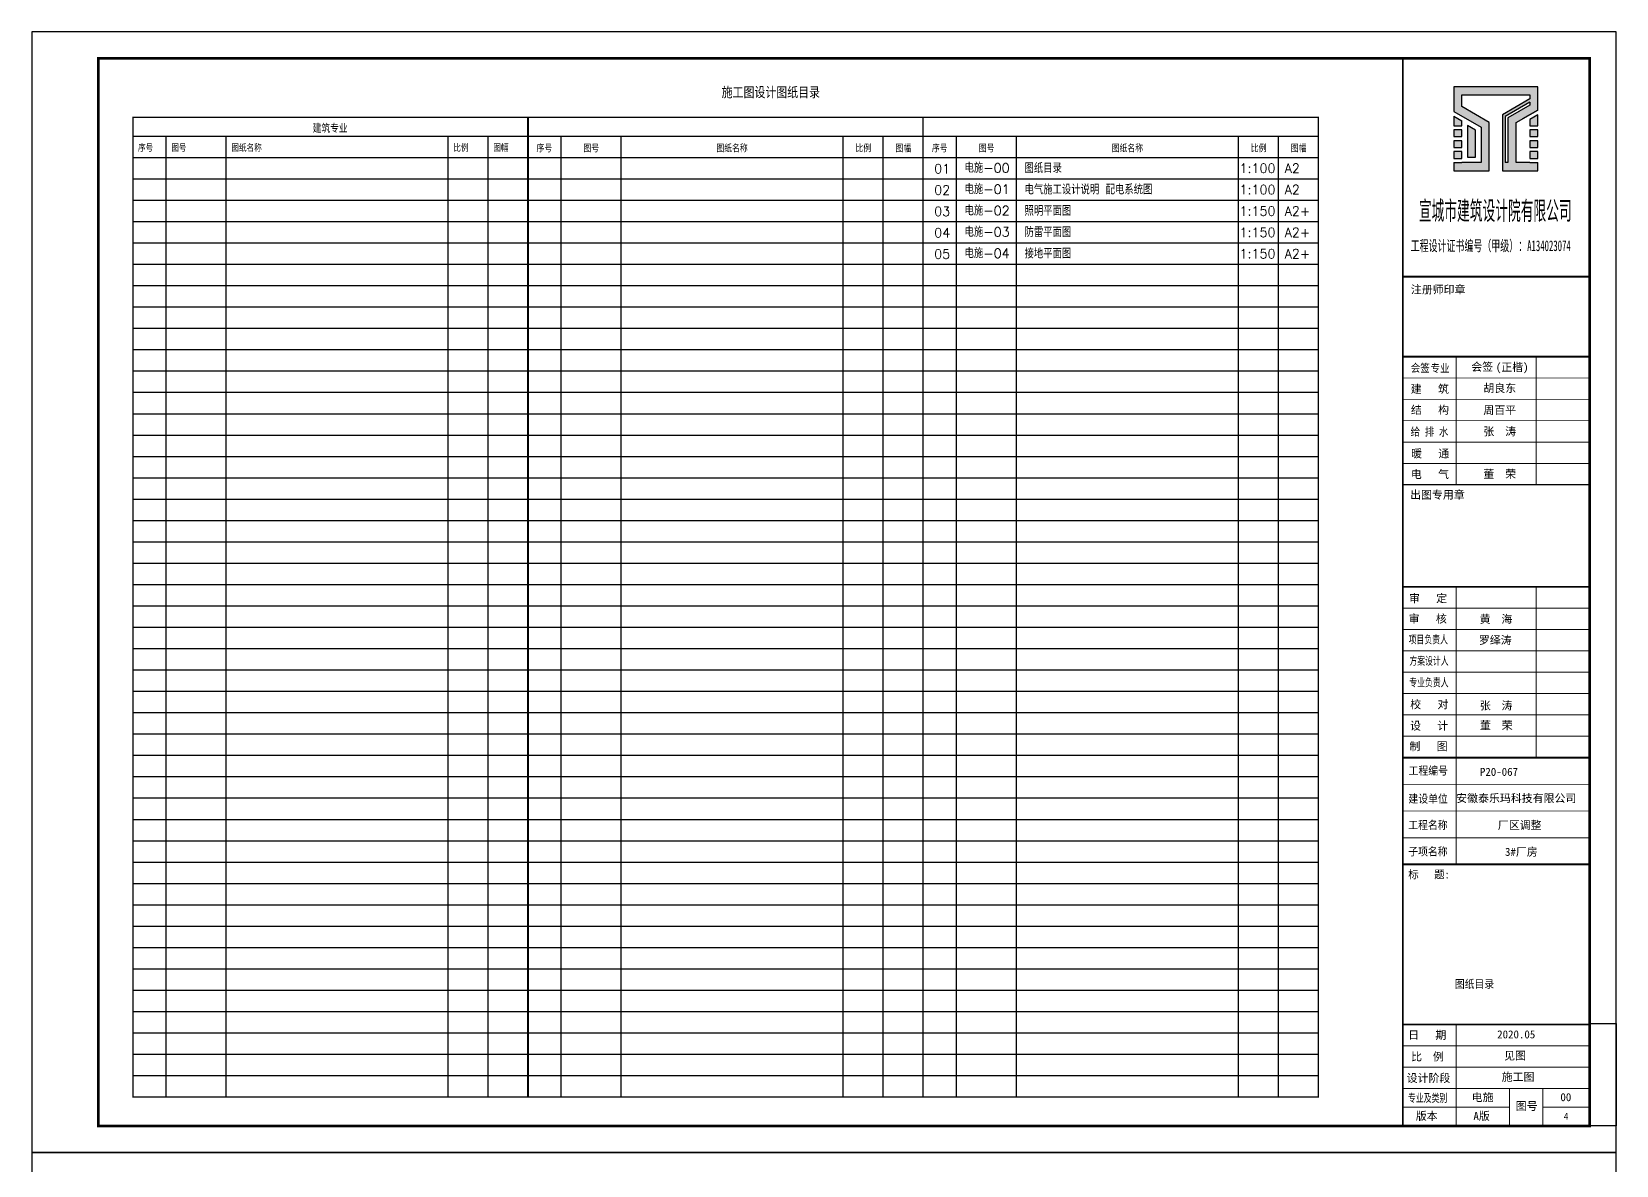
# Model space of a CAD drawing. Extents: x 524855 to 963750, y -788556 to -453694.
# Drawn here: x 586082 to 645482, y -568041 to -525566 of the extents above; entities that cross this region are included whole.
import ezdxf
from ezdxf.enums import TextEntityAlignment as Align

# ---------------------------------------------------------------- set-up
doc = ezdxf.new("R2010")
doc.units = 0
doc.header["$LTSCALE"] = 1000
doc.header["$MEASUREMENT"] = 0
doc.layers.get('0').update_dxf_attribs({"color": 8})
for name, color, linetype in [('BZ_标准图框', 8, 'Continuous'), ('E-BZ', 4, 'Continuous'), ('PUB_TAB', 8, 'Continuous'), ('PUB_TEXT', 8, 'Continuous'), ('PUB_TITLE', 8, 'Continuous'), ('TK(图框线)', 8, 'Continuous')]:
    doc.layers.add(name, color=color, linetype=linetype)
doc.layers.add('VHSoft_barcode', color=8, linetype='Continuous', plot=False)
doc.styles.add('-宋体', font='', dxfattribs={"width": 0.8})
doc.styles.add('_TCH_DIM', font='SIMPLEX', dxfattribs={"bigfont": 'GBCBIG'})
doc.styles.add('HT', font='simhei.ttf')
doc.styles.add('宋体', font='')
doc.styles.add('黑体', font='')
doc.styles.get('-宋体').set_extended_font_data('SimSun')
doc.styles.get('宋体').set_extended_font_data('SimSun')
doc.styles.get('黑体').set_extended_font_data('Microsoft YaHei')

# ---------------------------------------------------------------- blocks, each defined once
blk = doc.blocks.new('TQQQQQQQQ')
h = blk.add_hatch(color=256)
h.paths.add_polyline_path([(741343, -720757), (741343, -716030), (739954, -716030), (739067, -717566), (737077, -717566), (737077, -716491), (737077, -716030), (736616, -716030), (736616, -718027), (739333, -718027), (740220, -716491), (740882, -716491), (740882, -720296), (740652, -720296), (739765, -718760), (736616, -718760), (736616, -720757), (737077, -720757), (737077, -720296), (737077, -719528), (739322, -719528), (740031, -720757)])
h.paths.add_polyline_path([(740297, -720296), (739588, -719067), (737077, -719067), (737077, -718913), (739676, -718913), (740474, -720296)], flags=16)
h = blk.add_hatch(color=256)
h.paths.add_polyline_path([(739765, -720757), (739499, -720296), (739151, -720296), (739151, -720757)])
h.paths.add_polyline_path([(738920, -720296), (738536, -720296), (738536, -720757), (738920, -720757)])
h.paths.add_polyline_path([(738306, -720296), (737922, -720296), (737922, -720757), (738306, -720757)])
h.paths.add_polyline_path([(737307, -720757), (737691, -720757), (737691, -720296), (737307, -720296)])
h.paths.add_polyline_path([(738890, -717259), (739156, -716798), (737384, -716798), (737384, -717259)])
h.paths.add_polyline_path([(739688, -716030), (739151, -716030), (739151, -716491), (739422, -716491)])
h.paths.add_polyline_path([(738920, -716030), (738536, -716030), (738536, -716491), (738920, -716491)])
h.paths.add_polyline_path([(737922, -716491), (738306, -716491), (738306, -716030), (737922, -716030)])
h.paths.add_polyline_path([(737691, -716491), (737691, -716030), (737307, -716030), (737307, -716491)])
for points in [[(737077, -716030), (736616, -716030), (736616, -718027), (739333, -718027), (740220, -716491), (740882, -716491), (740882, -720296), (740652, -720296), (739765, -718760), (736616, -718760), (736616, -720757), (737077, -720757)], [(737077, -716030), (737077, -716491)], [(737077, -719528), (739322, -719528), (740031, -720757), (741343, -720757), (741343, -716030), (739954, -716030), (739067, -717566), (737077, -717566), (737077, -716491)], [(739688, -716030), (739151, -716030), (739151, -716491), (739422, -716491)], [(739688, -716030), (739422, -716491)], [(740474, -720296), (739676, -718913), (737077, -718913)], [(737077, -719067), (737077, -718913)], [(740297, -720296), (739588, -719067), (737077, -719067)], [(737077, -720296), (737077, -719528)], [(740031, -720757), (739537, -719902)], [(737077, -720296), (737077, -720757)], [(739499, -720296), (739151, -720296), (739151, -720757), (739765, -720757)], [(739765, -720757), (739499, -720296)], [(740474, -720296), (740297, -720296)]]:
    blk.add_lwpolyline(points)
for points in [[(737691, -716030), (737307, -716030), (737307, -716491), (737691, -716491)], [(738306, -716030), (737922, -716030), (737922, -716491), (738306, -716491)], [(738920, -716030), (738536, -716030), (738536, -716491), (738920, -716491)], [(738890, -717259), (739156, -716798), (737384, -716798), (737384, -717259)], [(737691, -720296), (737307, -720296), (737307, -720757), (737691, -720757)], [(738306, -720296), (737922, -720296), (737922, -720757), (738306, -720757)], [(738920, -720296), (738536, -720296), (738536, -720757), (738920, -720757)]]:
    blk.add_lwpolyline(points, close=True)
at = {"layer": 'BZ_标准图框'}
for points, const_width in [([(682932, -713168), (742932, -713168)], 105), ([(683982, -713168), (683982, -719168)], 52.5), ([(685032, -713168), (685032, -723668)], 52.5), ([(685032, -713168), (685032, -723668)], 52.5), ([(686232, -713168), (686232, -723668)], 52.5), ([(687432, -713168), (687432, -723668)], 52.5), ([(688632, -713168), (688632, -723668)], 105), ([(697632, -713168), (697632, -723668)], 105), ([(699132, -713168), (699132, -723668)], 52.5), ([(700632, -713168), (700632, -723668)], 52.5), ([(702132, -713168), (702132, -723668)], 52.5), ([(703632, -713168), (703632, -723668)], 105), ([(704832, -713168), (704832, -723668)], 52.5), ([(704832, -713168), (704832, -723668)], 52.5), ([(706032, -713168), (706032, -723668)], 52.5), ([(707232, -713168), (707232, -723668)], 52.5), ([(708432, -713168), (708432, -723668)], 52.5), ([(709632, -713168), (709632, -723668)], 52.5), ([(710832, -713168), (710832, -723668)], 52.5), ([(712032, -713168), (712032, -723668)], 52.5), ([(713232, -713168), (713232, -723668)], 105), ([(718970, -723668), (718970, -713168)], 75), ([(720170, -723668), (720170, -713168)], 52.5), ([(721370, -723668), (721370, -713168)], 52.5), ([(722570, -723668), (722570, -713168)], 52.5), ([(723770, -723668), (723770, -713168)], 52.5), ([(724970, -723668), (724970, -713168)], 52.5), ([(726170, -713168), (726170, -723668)], 105), ([(730667, -713216), (730667, -723716)], 105), ([(682932, -716168), (685032, -716168)], 52.5), ([(685032, -716168), (688632, -716168)], 52.5), ([(697632, -716168), (713232, -716168)], 52.5), ([(726170, -716168), (718970, -716168)], 52.5), ([(682932, -719168), (685032, -719168)], 52.5), ([(703631, -720668), (713232, -720668)], 52.5), ([(726170, -720668), (718970, -720668)], 52.5), ([(682932, -721043), (685032, -721043)], 52.5), ([(683982, -721043), (683982, -723668)], 52.5)]:
    blk.add_lwpolyline(points, dxfattribs=dict(at, const_width=const_width))
at = {"layer": 'VHSoft_barcode'}
blk.add_lwpolyline([(682932, -723668), (688682, -723668), (688682, -725168), (682932, -725168)], close=True, dxfattribs=at)
at = {"layer": 'BZ_标准图框', "style": 'HT'}
for s, height, width, p in [('专业及类别', 450, 0.7, (684279, -713457)), ('标   题:', 450, 0.95, (696841, -713471)), ('子项名称', 450, 0.9, (698129, -713470)), ('工程名称', 450, 0.9, (699616, -713470)), ('建设单位', 450, 0.9, (701095, -713480)), ('工程编号', 450, 0.9, (702675, -713491)), ('专业负责人', 450, 0.7, (707635, -713530)), ('方案设计人', 450, 0.7, (708844, -713532)), ('项目负责人', 450, 0.7, (710049, -713492)), ('给 排 水', 450, 0.85, (721722, -713602)), ('会签', 450, 0.85, (725308, -713609)), ('工程设计证书编号（甲级）：A134023074', 600, 0.6, (732104, -713605)), ('专业', 450, 0.85, (725295, -714723))]:
    blk.add_text(s, height=height, rotation=270, dxfattribs=dict(at, width=width)).set_placement(p)
for s, p in [('设计阶段', (685398, -713380)), ('比  例', (686602, -713632)), ('日   期', (687817, -713464)), ('制   图', (704043, -713536)), ('设   计', (705197, -713570)), ('校   对', (706399, -713579)), ('审   核', (711213, -713490)), ('审   定', (712361, -713510)), ('出图专用章', (718182, -713575)), ('暖   通', (720498, -713629)), ('结   构', (722949, -713616)), ('建   筑', (724126, -713609)), ('注册师印章', (729715, -713619)), ('版本 ', (683268, -713892)), ('电   气', (719336, -713614)), ('会签', (725369, -717012)), ('(正楷)', (725355, -718393)), ('图号', (683825, -719514))]:
    blk.add_text(s, height=450, rotation=270, dxfattribs=at).set_placement(p)
at = {"layer": 'BZ_标准图框', "style": 'HT', "width": 0.5}
blk.add_text('宣城市建筑设计院有限公司', height=1050, rotation=270, dxfattribs=at).set_placement((733854, -718361), align=Align.CENTER)
at = {"layer": 'TK(图框线)'}
for s, style, p in [('安徽泰乐玛科技有限公司', 'HT', (701123, -716168)), ('A版', 'HT', (683266, -717134)), ('电施', 'HT', (684317, -717035)), ('P20-067', '宋体', (702609, -717498)), ('董  荣', 'HT', (705222, -717498)), ('张  涛', 'HT', (706332, -717489)), ('罗绎涛', 'HT', (710012, -717439)), ('黄  海', 'HT', (711192, -717482)), ('董  荣', 'HT', (719347, -717693)), ('张  涛', 'HT', (721739, -717693)), ('周百平', 'HT', (722935, -717693)), ('胡良东', 'HT', (724171, -717693)), ('施工图', 'HT', (685464, -718724)), ('见图', 'HT', (686653, -718862)), ('2020.05', 'HT', (687853, -718469)), ('3#厂房', 'HT', (698113, -718909)), ('厂区调整', 'HT', (699613, -718508))]:
    blk.add_text(s, height=450, rotation=270, dxfattribs=dict(at, style=style)).set_placement(p)
at = {"layer": 'TK(图框线)', "style": '-宋体'}
blk.add_text('4', height=375, rotation=270, dxfattribs=at).set_placement((683286, -722344), align=Align.CENTER)

msp = doc.modelspace()

# ---------------------------------------------------------------- linework, layer by layer
at = {"layer": 'E-BZ', "linetype": 'ByBlock'}
msp.add_lwpolyline([(586082, -609566), (645482, -609566), (645482, -567566), (586082, -567566)], close=True, dxfattribs=at)
at = {"layer": 'PUB_TAB', "const_width": 50}
for points in [[(589875, -565478), (604695, -565478), (604695, -528778), (589875, -528778)], [(604670, -565478), (619490, -565478), (619490, -528778), (604670, -528778)], [(619490, -565478), (634310, -565478), (634310, -528778), (619490, -528778)]]:
    msp.add_lwpolyline(points, close=True, dxfattribs=at)
at = {"layer": 'PUB_TAB'}
for points in [[(589862, -529478), (604682, -529478)], [(591112, -529478), (591112, -565478)], [(593362, -529478), (593362, -565478)], [(601682, -529478), (601682, -565478)], [(603182, -529478), (603182, -565478)], [(604670, -529478), (619490, -529478)], [(605920, -529478), (605920, -565478)], [(608170, -529478), (608170, -565478)], [(616490, -529478), (616490, -565478)], [(617990, -529478), (617990, -565478)], [(619490, -529478), (634310, -529478)], [(620740, -529478), (620740, -565478)], [(622990, -529478), (622990, -565478)], [(631310, -529478), (631310, -565478)], [(632810, -529478), (632810, -565478)], [(589875, -530278), (619490, -530278)], [(619490, -530278), (634310, -530278)], [(589875, -531078), (619490, -531078)], [(619490, -531078), (634310, -531078)], [(589875, -531878), (619490, -531878)], [(619490, -531878), (634310, -531878)], [(589875, -532678), (619490, -532678)], [(619490, -532678), (634310, -532678)], [(589875, -533478), (619490, -533478)], [(619490, -533478), (634310, -533478)], [(589875, -534278), (619490, -534278)], [(619490, -534278), (634310, -534278)], [(589875, -535078), (619490, -535078)], [(619490, -535078), (634310, -535078)], [(589875, -535878), (619490, -535878)], [(619490, -535878), (634310, -535878)], [(589875, -536678), (619490, -536678)], [(619490, -536678), (634310, -536678)], [(589875, -537478), (619490, -537478)], [(619490, -537478), (634310, -537478)], [(589875, -538278), (619490, -538278)], [(619490, -538278), (634310, -538278)], [(589875, -539078), (619490, -539078)], [(619490, -539078), (634310, -539078)], [(589875, -539878), (619490, -539878)], [(619490, -539878), (634310, -539878)], [(589875, -540678), (619490, -540678)], [(619490, -540678), (634310, -540678)], [(589875, -541478), (619490, -541478)], [(619490, -541478), (634310, -541478)], [(589875, -542278), (619490, -542278)], [(619490, -542278), (634310, -542278)], [(589875, -543078), (619490, -543078)], [(619490, -543078), (634310, -543078)], [(589875, -543878), (619490, -543878)], [(619490, -543878), (634310, -543878)], [(589875, -544678), (619490, -544678)], [(619490, -544678), (634310, -544678)], [(589875, -545478), (619490, -545478)], [(619490, -545478), (634310, -545478)], [(589875, -546278), (619490, -546278)], [(619490, -546278), (634310, -546278)], [(589875, -547078), (619490, -547078)], [(619490, -547078), (634310, -547078)], [(589875, -547878), (619490, -547878)], [(619490, -547878), (634310, -547878)], [(589875, -548678), (619490, -548678)], [(619490, -548678), (634310, -548678)], [(589875, -549478), (619490, -549478)], [(619490, -549478), (634310, -549478)], [(589875, -550278), (619490, -550278)], [(619490, -550278), (634310, -550278)], [(589875, -551078), (619490, -551078)], [(619490, -551078), (634310, -551078)], [(589875, -551878), (619490, -551878)], [(619490, -551878), (634310, -551878)], [(589875, -552678), (619490, -552678)], [(619490, -552678), (634310, -552678)], [(589875, -553478), (619490, -553478)], [(619490, -553478), (634310, -553478)], [(589875, -554278), (619490, -554278)], [(619490, -554278), (634310, -554278)], [(589875, -555078), (619490, -555078)], [(619490, -555078), (634310, -555078)], [(589875, -555878), (619490, -555878)], [(619490, -555878), (634310, -555878)], [(589875, -556678), (619490, -556678)], [(619490, -556678), (634310, -556678)], [(589875, -557478), (619490, -557478)], [(619490, -557478), (634310, -557478)], [(589875, -558278), (619490, -558278)], [(619490, -558278), (634310, -558278)], [(589875, -559078), (619490, -559078)], [(619490, -559078), (634310, -559078)], [(589875, -559878), (619490, -559878)], [(619490, -559878), (634310, -559878)], [(589875, -560678), (619490, -560678)], [(619490, -560678), (634310, -560678)], [(589875, -561478), (619490, -561478)], [(619490, -561478), (634310, -561478)], [(589875, -562278), (619490, -562278)], [(619490, -562278), (634310, -562278)], [(589875, -563078), (619490, -563078)], [(619490, -563078), (634310, -563078)], [(589875, -563878), (619490, -563878)], [(619490, -563878), (634310, -563878)], [(589875, -564678), (619490, -564678)], [(619490, -564678), (634310, -564678)], [(589875, -565478), (619490, -565478)], [(619490, -565478), (634310, -565478)]]:
    msp.add_lwpolyline(points, dxfattribs=at)
at = {"layer": 'PUB_TITLE'}
msp.add_lwpolyline([(586082, -567566), (645482, -567566), (645482, -525566), (586082, -525566)], close=True, dxfattribs=at)
at = {"layer": 'PUB_TITLE', "const_width": 100}
msp.add_lwpolyline([(588582, -566566), (644482, -566566), (644482, -526566), (588582, -526566)], close=True, dxfattribs=at)

# ---------------------------------------------------------------- block references
at = {"xscale": 0.6666666666, "yscale": 0.6666666666, "zscale": 0.6666666666, "rotation": 90}
msp.add_blockref('TQQQQQQQQ', (162037, -1021854), dxfattribs=at)

# ---------------------------------------------------------------- texts
at = {"layer": 'PUB_TAB', "style": '黑体', "width": 0.8}
for s, height, p in [('施工图设计图纸目录', 375.5, (611945, -528018)), ('建筑专业', 291.8, (596616, -529321)), ('序号', 255.3, (590066, -530036)), ('图号', 255.3, (591316, -530036)), ('图纸名称', 255.3, (593566, -530036)), ('比例', 255.3, (601886, -530036)), ('图幅', 255.3, (603386, -530036)), ('序号', 262.9, (605007, -530053)), ('图号', 262.9, (606766, -530053)), ('图纸名称', 262.9, (611745, -530053)), ('比例', 262.9, (616961, -530053)), ('图幅', 262.9, (618461, -530053)), ('序号', 262.9, (619827, -530053)), ('图号', 262.9, (621586, -530053)), ('图纸名称', 262.9, (626565, -530053)), ('比例', 262.9, (631781, -530053)), ('图幅', 262.9, (633281, -530053))]:
    msp.add_text(s, height=height, dxfattribs=at).set_placement(p)
at = {"layer": 'PUB_TEXT', "style": '_TCH_DIM'}
for s, p in [('01', (619911, -530873)), ('电施-00', (621052, -530845)), ('图纸目录', (623300, -530859)), ('1:100', (631358, -530859)), ('A2', (633048, -530859)), ('02', (619911, -531673)), ('电施-01', (621052, -531645)), ('电气施工设计说明 配电系统图', (623300, -531659)), ('1:100', (631358, -531659)), ('A2', (633048, -531659)), ('03', (619911, -532473)), ('电施-02', (621052, -532445)), ('照明平面图', (623300, -532459)), ('1:150', (631358, -532459)), ('A2+', (633048, -532459)), ('04', (619911, -533273)), ('电施-03', (621052, -533245)), ('防雷平面图', (623300, -533259)), ('1:150', (631358, -533259)), ('A2+', (633048, -533259)), ('接地平面图', (623300, -534059)), ('1:150', (631358, -534059)), ('A2+', (633048, -534059))]:
    msp.add_text(s, height=350, dxfattribs=at).set_placement(p)
at = {"layer": 'PUB_TEXT', "linetype": 'ByBlock', "style": '_TCH_DIM'}
for s, p in [('05', (619911, -534073)), ('电施-04', (621052, -534045))]:
    msp.add_text(s, height=350, dxfattribs=at).set_placement(p)
at = {"layer": 'TK(图框线)', "color": 2, "style": 'HT', "width": 0.9}
msp.add_text('图纸目录', height=300, dxfattribs=at).set_placement((639430, -561399))
at = {"layer": 'TK(图框线)', "style": 'HT'}
msp.add_text('00', height=300, dxfattribs=at).set_placement((643591, -565638), align=Align.CENTER)

doc.saveas('drawing.dxf')
